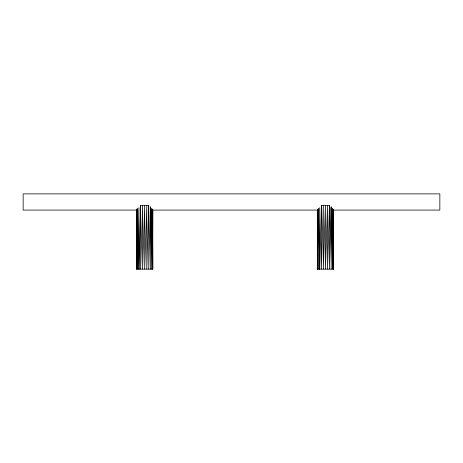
<?xml version="1.0" encoding="UTF-8"?>
<svg xmlns="http://www.w3.org/2000/svg" width="463" height="463" viewBox="0 0 463 463"><rect width="100%" height="100%" fill="white"/><g stroke="black" fill="none" stroke-linecap="round" stroke-linejoin="round"><path stroke-width="0.69" d="M136.585 269.119L136.585 210.086L23.15 210.086L23.15 193.881L439.85 193.881L439.85 210.086L333.534 210.086L333.534 269.119L317.329 269.119L317.329 210.086L152.79 210.086L152.79 269.119L136.585 269.119L136.816 216.186M152.559 258.389L152.773 209.751M317.329 269.119L317.386 255.53M332.48 208.315L333.256 269.119L333.516 209.751M333.129 215.469L333.204 209.751M137.731 208.315L138.958 269.119L140.636 205.456L148.739 205.456L148.739 269.119L150.377 206.886M318.475 208.315L319.701 269.119L321.38 205.456L329.482 205.456L329.482 269.119L331.12 206.886M148.739 205.456L146.783 269.119L146.783 205.456L144.688 269.119L144.688 205.456L142.592 269.119L142.592 205.456L140.636 269.119L140.636 205.456M329.482 205.456L327.526 269.119L327.526 205.456L325.431 269.119L325.431 205.456L323.336 269.119L323.336 205.456L321.38 269.119L321.38 205.456M331.19 206.886L332.446 269.119L332.446 208.998M150.446 206.886L151.702 269.119L151.702 208.998M317.659 209.751L318.417 269.119L318.417 208.998M151.737 208.315L152.512 269.119L152.512 209.808M136.909 209.033L137.673 269.119L137.673 208.998M333.273 209.751L333.534 269.119M317.346 209.751L317.606 269.119L317.606 209.808M152.53 209.033L152.79 269.119M136.602 209.751L136.863 269.119L136.863 209.808M333.256 209.808L333.256 269.119M331.161 207.713L331.161 269.119M319.701 207.713L319.701 269.119M150.417 207.713L150.417 269.119M138.958 207.713L138.958 269.119"/></g></svg>
